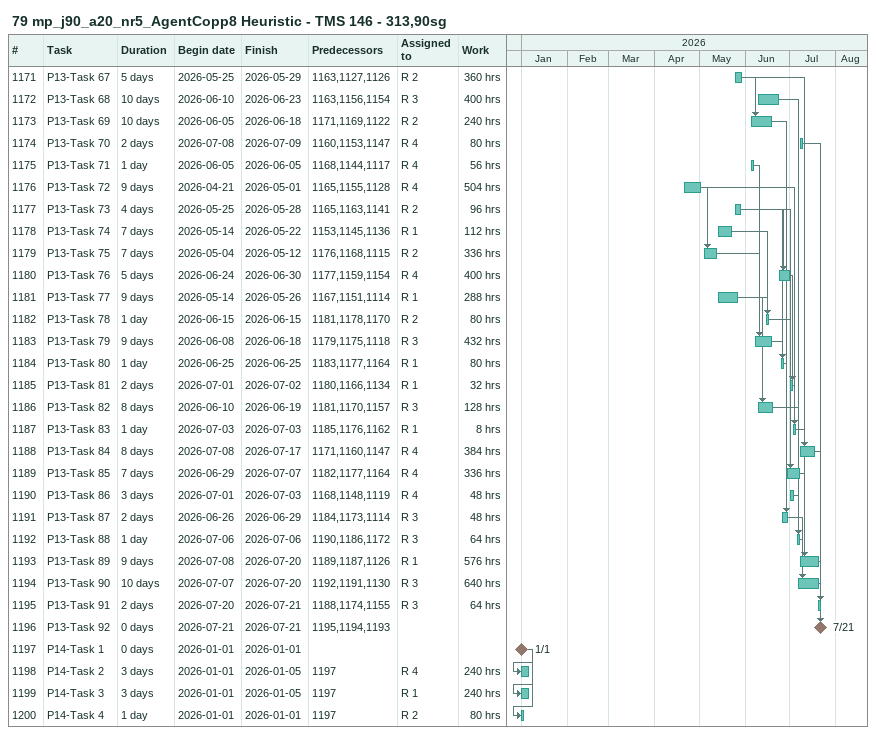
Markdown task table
79 mp_j90_a20_nr5_AgentCopp8 Heuristic - TMS 146 - 313,90sg

| ID | Task | Duration | Start | Finish | Predecessors | Resources | Work (h) |
|---|---|---|---|---|---|---|---|
| 1171 | P13-Task 67 | 5d | 2026-05-25 | 2026-05-29 | 1163, 1127, 1126 | R 2 | 360 |
| 1172 | P13-Task 68 | 10d | 2026-06-10 | 2026-06-23 | 1163, 1156, 1154 | R 3 | 400 |
| 1173 | P13-Task 69 | 10d | 2026-06-05 | 2026-06-18 | 1171, 1169, 1122 | R 2 | 240 |
| 1174 | P13-Task 70 | 2d | 2026-07-08 | 2026-07-09 | 1160, 1153, 1147 | R 4 | 80 |
| 1175 | P13-Task 71 | 1d | 2026-06-05 | 2026-06-05 | 1168, 1144, 1117 | R 4 | 56 |
| 1176 | P13-Task 72 | 9d | 2026-04-21 | 2026-05-01 | 1165, 1155, 1128 | R 4 | 504 |
| 1177 | P13-Task 73 | 4d | 2026-05-25 | 2026-05-28 | 1165, 1163, 1141 | R 2 | 96 |
| 1178 | P13-Task 74 | 7d | 2026-05-14 | 2026-05-22 | 1153, 1145, 1136 | R 1 | 112 |
| 1179 | P13-Task 75 | 7d | 2026-05-04 | 2026-05-12 | 1176, 1168, 1115 | R 2 | 336 |
| 1180 | P13-Task 76 | 5d | 2026-06-24 | 2026-06-30 | 1177, 1159, 1154 | R 4 | 400 |
| 1181 | P13-Task 77 | 9d | 2026-05-14 | 2026-05-26 | 1167, 1151, 1114 | R 1 | 288 |
| 1182 | P13-Task 78 | 1d | 2026-06-15 | 2026-06-15 | 1181, 1178, 1170 | R 2 | 80 |
| 1183 | P13-Task 79 | 9d | 2026-06-08 | 2026-06-18 | 1179, 1175, 1118 | R 3 | 432 |
| 1184 | P13-Task 80 | 1d | 2026-06-25 | 2026-06-25 | 1183, 1177, 1164 | R 1 | 80 |
| 1185 | P13-Task 81 | 2d | 2026-07-01 | 2026-07-02 | 1180, 1166, 1134 | R 1 | 32 |
| 1186 | P13-Task 82 | 8d | 2026-06-10 | 2026-06-19 | 1181, 1170, 1157 | R 3 | 128 |
| 1187 | P13-Task 83 | 1d | 2026-07-03 | 2026-07-03 | 1185, 1176, 1162 | R 1 | 8 |
| 1188 | P13-Task 84 | 8d | 2026-07-08 | 2026-07-17 | 1171, 1160, 1147 | R 4 | 384 |
| 1189 | P13-Task 85 | 7d | 2026-06-29 | 2026-07-07 | 1182, 1177, 1164 | R 4 | 336 |
| 1190 | P13-Task 86 | 3d | 2026-07-01 | 2026-07-03 | 1168, 1148, 1119 | R 4 | 48 |
| 1191 | P13-Task 87 | 2d | 2026-06-26 | 2026-06-29 | 1184, 1173, 1114 | R 3 | 48 |
| 1192 | P13-Task 88 | 1d | 2026-07-06 | 2026-07-06 | 1190, 1186, 1172 | R 3 | 64 |
| 1193 | P13-Task 89 | 9d | 2026-07-08 | 2026-07-20 | 1189, 1187, 1126 | R 1 | 576 |
| 1194 | P13-Task 90 | 10d | 2026-07-07 | 2026-07-20 | 1192, 1191, 1130 | R 3 | 640 |
| 1195 | P13-Task 91 | 2d | 2026-07-20 | 2026-07-21 | 1188, 1174, 1155 | R 3 | 64 |
| 1196 | P13-Task 92 | 0d | 2026-07-21 | 2026-07-21 | 1195, 1194, 1193 |  |  |
| 1197 | P14-Task 1 | 0d | 2026-01-01 | 2026-01-01 |  |  |  |
| 1198 | P14-Task 2 | 3d | 2026-01-01 | 2026-01-05 | 1197 | R 4 | 240 |
| 1199 | P14-Task 3 | 3d | 2026-01-01 | 2026-01-05 | 1197 | R 1 | 240 |
| 1200 | P14-Task 4 | 1d | 2026-01-01 | 2026-01-01 | 1197 | R 2 | 80 |
